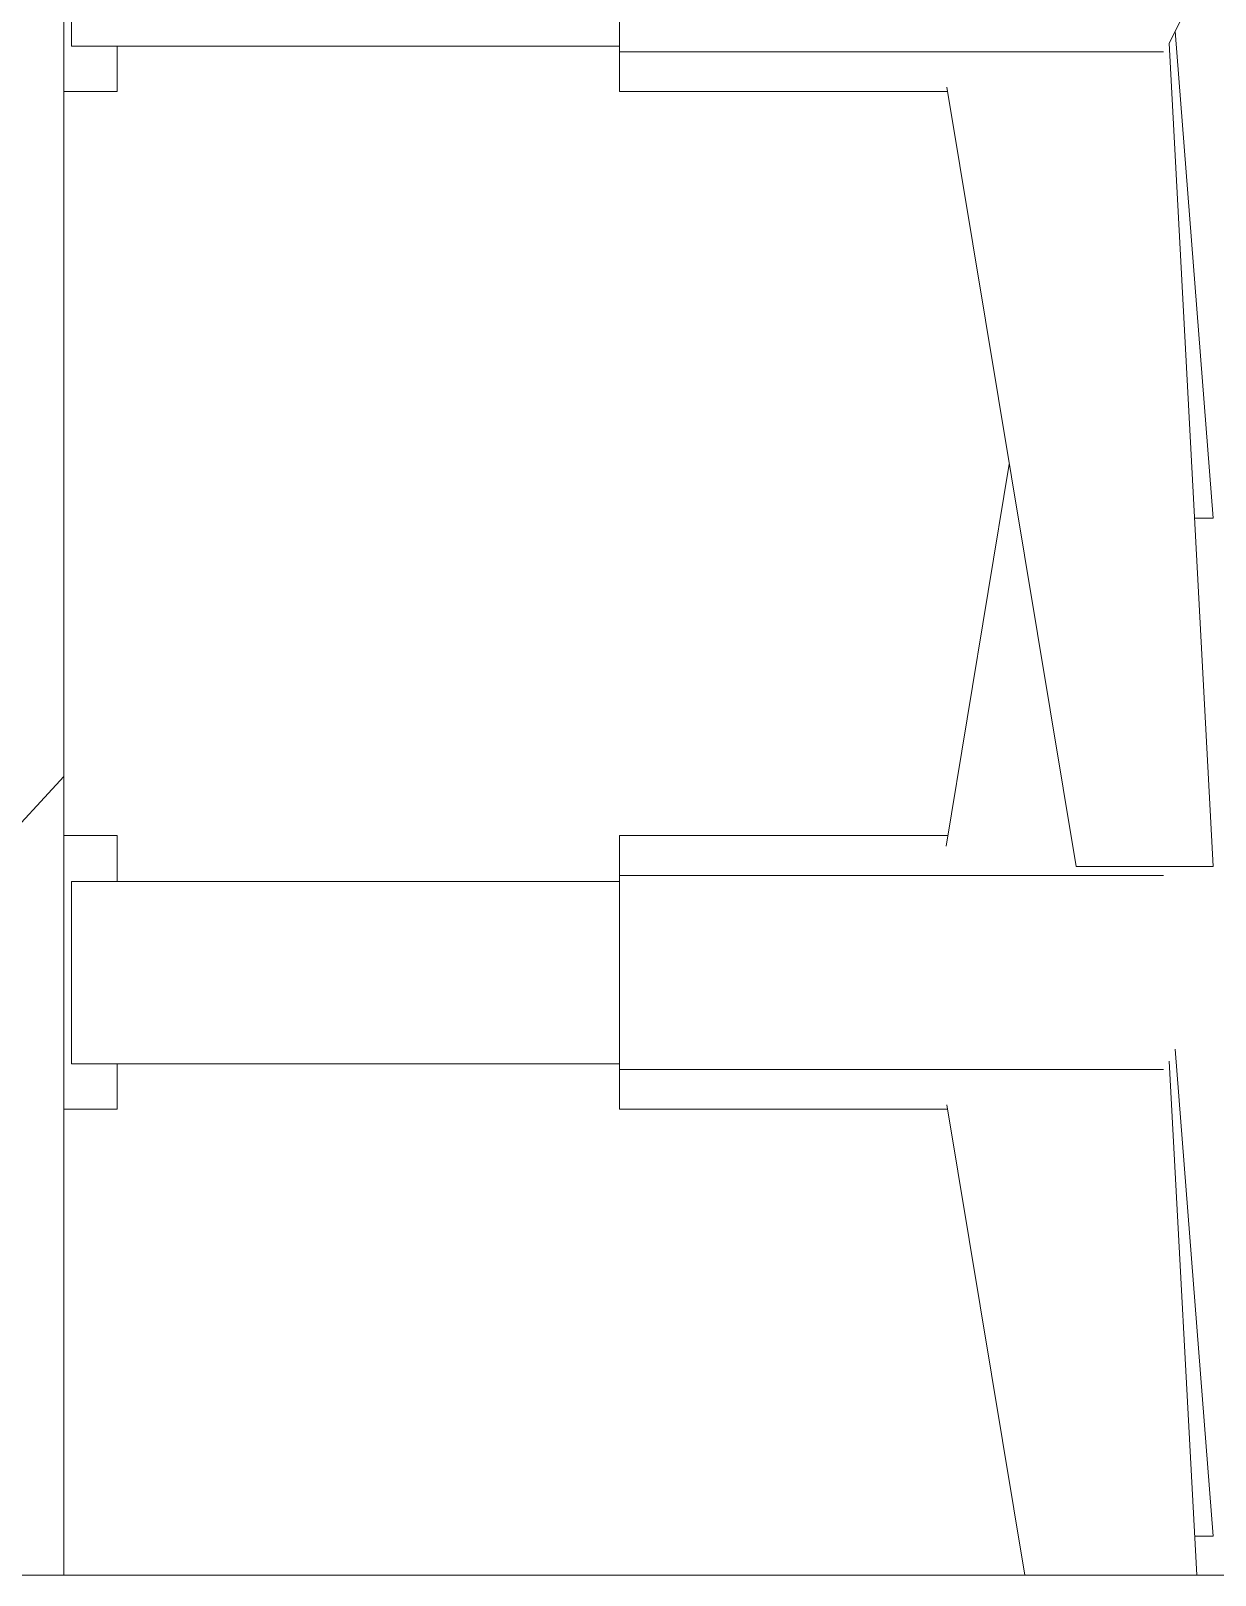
# Model space of a CAD drawing. Extents: x 65572 to 67208, y 30718 to 33598.
# Drawn here: x 65690.78 to 65706.45, y 31702.4 to 31722.84 of the extents above; entities that cross this region are included whole.
import ezdxf

# ---------------------------------------------------------------- set-up
doc = ezdxf.new("R2010")
doc.units = 0
doc.header["$LTSCALE"] = 0.5
doc.header["$MEASUREMENT"] = 0
doc.layers.get('0').update_dxf_attribs({"linetype": 'CONTINUOUS'})
doc.layers.add('Layout', color=154, linetype='CONTINUOUS', lineweight=5)

# ---------------------------------------------------------------- blocks, each defined once
blk = doc.blocks.new('12fstg01')
at = {"color": 0, "linetype": 'ByBlock'}
for p, q in [((-0.22862, 0.39469), (-0.25408, 0.41812)), ((0.22862, 0.39469), (-0.22862, 0.39469)), ((-0.03806, 0.37983), (-0.03806, 0.39469)), ((-0.02546, 0.24015), (-0.02546, 0.39256)), ((-0.02546, 0.39256), (0.02533, 0.39256)), ((-0.02546, 0.37983), (-0.03806, 0.37983)), ((-0.03806, 0.24015), (0.03806, 0.24015)), ((-0.03806, 0.149), (-0.03806, 0.24015)), ((-0.02699, 0.08885), (-0.02699, 0.24015)), ((-0.25367, 0.1132), (-0.03681, 0.14918)), ((-0.25367, 0.0751), (-0.25367, 0.1132)), ((-0.02463, 0.08728), (-0.25367, 0.0751)), ((0, 0.0751), (-0.02463, 0.08728)), ((-0.02131, 0.08562), (-0.1568, 0.0751)), ((-0.1568, 0.0751), (-0.1568, 0.08017))]:
    blk.add_line(p, q, dxfattribs=at)

msp = doc.modelspace()

# ---------------------------------------------------------------- linework, layer by layer
at = {"layer": 'Layout', "linetype": 'ByBlock'}
for p, q in [((65691.22, 31721.257), (65691.22, 31702.399)), ((65702.894, 31712.05), (65703.731, 31717.107)), ((65691.22, 31712.189), (65691.927, 31712.189)), ((65691.927, 31712.189), (65691.927, 31711.583)), ((65698.574, 31708.566), (65698.574, 31712.189)), ((65698.574, 31712.189), (65702.916, 31712.189)), ((65691.321, 31709.166), (65691.321, 31711.583)), ((65691.321, 31711.583), (65698.574, 31711.583)), ((65705.774, 31711.662), (65698.574, 31711.662)), ((65705.928, 31709.363), (65706.428, 31702.916)), ((65698.574, 31709.166), (65691.321, 31709.166)), ((65691.927, 31709.166), (65691.927, 31708.566)), ((65705.774, 31709.093), (65698.574, 31709.093)), ((65705.849, 31709.205), (65706.211, 31702.399)), ((65703.936, 31702.399), (65702.903, 31708.626)), ((65691.927, 31708.566), (65691.22, 31708.566)), ((65702.912, 31708.566), (65698.574, 31708.566)), ((65706.428, 31702.916), (65706.187, 31702.916)), ((65708.02, 31702.399), (65682.993, 31702.399)), ((65708.02, 31702.399), (65683.001, 31702.399))]:
    msp.add_line(p, q, dxfattribs=at)

# ---------------------------------------------------------------- block references
at = {"layer": 'Layout', "linetype": 'ByBlock', "xscale": 47.58705652932135, "yscale": 47.58705652932135, "zscale": 47.58705652932135, "rotation": 89.99999999999999}
msp.add_blockref('12fstg01', (65710.002, 31723.851), dxfattribs=at)

doc.saveas('drawing.dxf')
